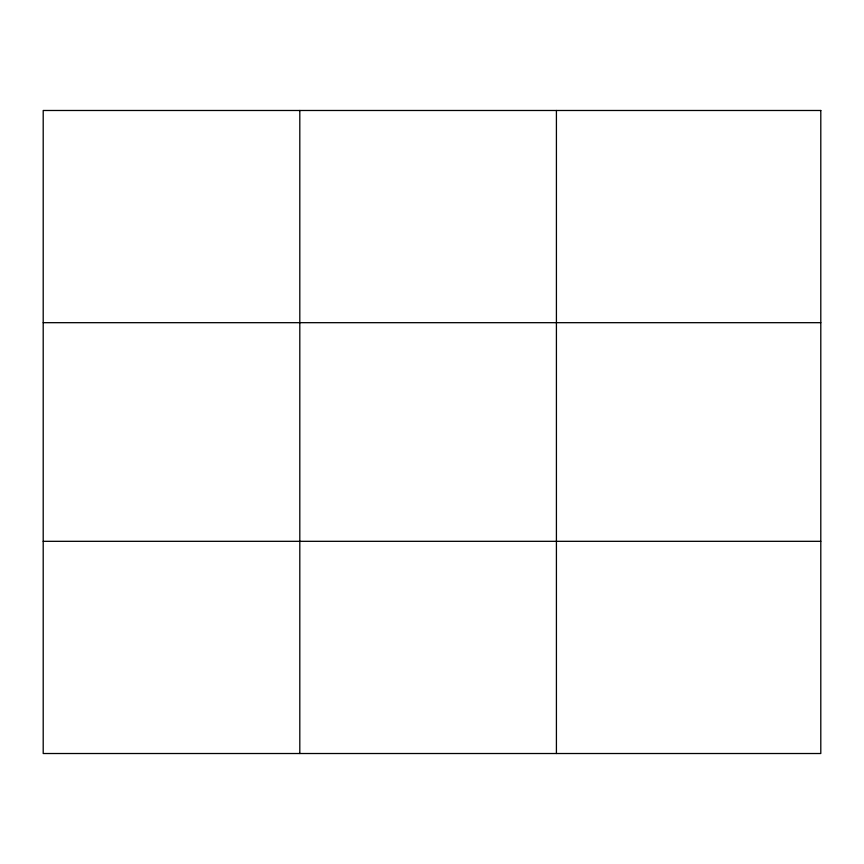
<?xml version="1.0" encoding="UTF-8"?>
<svg xmlns="http://www.w3.org/2000/svg" width="864" height="864" viewBox="0 0 864 864"><rect width="100%" height="100%" fill="white"/><g stroke="black" fill="none" stroke-linecap="round" stroke-linejoin="round"><path stroke-width="1.3" d="M299.808 110.484L299.808 753.516M556.416 110.484L556.416 753.516M43.2 322.682L820.8 322.682M43.2 541.318L820.8 541.318M820.8 110.484L820.8 753.516L43.2 753.516L43.2 110.484L820.8 110.484"/></g></svg>
